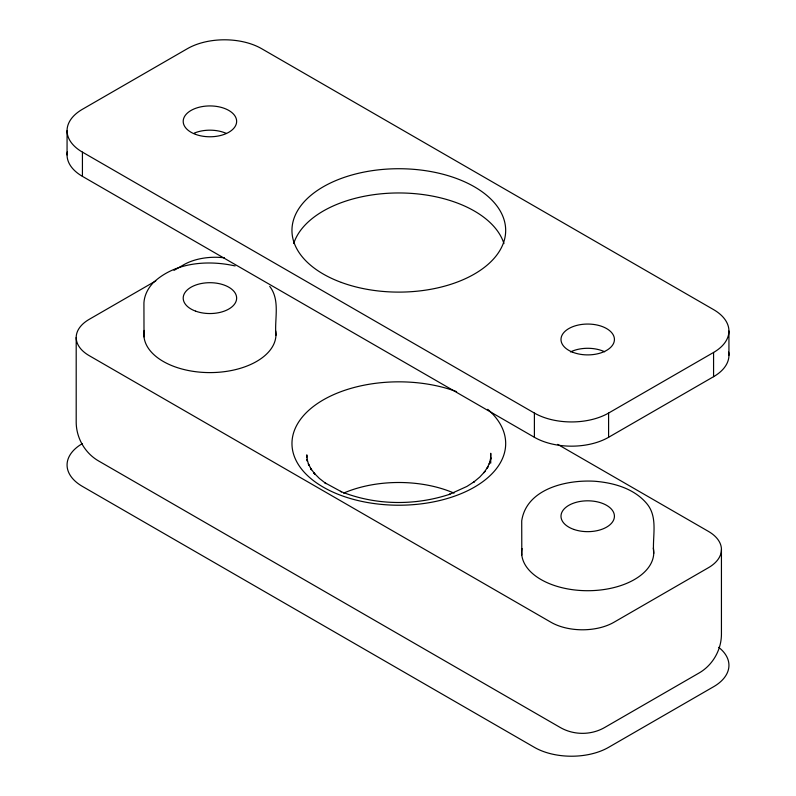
<?xml version="1.0" encoding="UTF-8"?>
<svg xmlns="http://www.w3.org/2000/svg" width="796" height="796" viewBox="0 0 796 796"><rect width="100%" height="100%" fill="white"/><g stroke="black" fill="none" stroke-linecap="round" stroke-linejoin="round"><path stroke-width="1.19" d="M67.063 154.931L67.063 130.703M490.734 463.153L490.744 453.282L490.585 459.581L490.764 457.69L489.311 463.939L489.848 462.148L487.102 468.297L487.958 466.695L483.938 472.665L485.043 471.341L479.769 477.063L473.351 482.396L474.535 481.49L466.954 486.416L449.043 494.555L449.969 494.187C414.676 505.967 375.015 505.39 340.439 491.381L341.494 491.789L324.897 482.764L326.061 483.65L319.375 478.436L313.803 472.804L314.898 474.108L310.569 468.217L311.415 469.799L308.36 463.7L308.888 465.481L307.117 459.262L307.296 461.143L306.818 454.854L306.818 457.312M728.937 355.265L728.937 331.036M152.255 283.824C147.578 289.067 144.394 295.684 143.927 302.749L144.016 336.897M152.792 283.177C174.085 262.451 207.338 259.685 235.109 265.944M155.787 280.908L89.242 319.325A44.526 25.701 0 0 0 89.242 355.673L550.981 622.263A44.526 25.701 0 0 0 613.955 622.263L708.4 567.727A44.526 25.701 0 0 0 708.4 531.38L557.707 444.377M174.025 270.371L183.687 264.789A44.526 25.701 0 0 1 224.422 257.824M82.426 152.126L534.395 413.064A52.466 30.298 0 0 0 608.592 413.064L713.574 352.449A52.466 30.298 0 0 0 713.574 309.614L261.605 48.675A52.466 30.298 0 0 0 187.408 48.675L82.426 109.281A52.466 30.298 0 0 0 82.426 152.126L82.426 176.354L534.395 437.293A52.466 30.298 0 0 0 608.592 437.293L713.574 376.687A52.466 30.298 0 0 0 728.658 352.14M269.715 286.361C280.54 300.331 274.252 319.286 275.953 335.275M521.808 555.011L521.718 520.863C526.534 488.396 567.339 479.56 594.771 481.252C613.786 482.784 634.322 488.525 646.949 503.808C658.501 517.698 652.053 537.21 653.745 553.389M721.435 549.558L721.435 634.382C721.335 650.004 712.718 665.088 699.177 672.938L604.731 727.464C591.159 735.305 573.777 735.305 560.205 727.464L98.465 460.884C84.923 453.033 76.307 437.949 76.197 422.318L76.197 337.494M713.574 352.449L713.574 376.687M608.592 413.064L608.592 437.293M534.395 413.064L534.395 437.293M653.277 548.006A66.038 38.128 0 0 1 588.184 590.712A66.038 38.128 0 0 1 522.047 548.543M275.685 330.967A66.038 38.128 0 0 1 209.457 372.598A66.038 38.128 0 0 1 144.255 330.43M487.749 409.323A106.853 61.69 0 0 1 420.179 503.977A106.853 61.69 0 0 1 293.794 432.178A106.853 61.69 0 0 1 456.615 391.632M343.574 493.132A92.018 53.123 0 0 1 454.058 493.132M82.426 443.571A52.466 30.298 0 0 0 82.426 486.406L534.395 747.345A52.466 30.298 0 0 0 608.592 747.345L713.574 686.739A52.466 30.298 0 0 0 718.688 647.327M82.426 176.354A52.466 30.298 0 0 1 67.342 151.807M570.493 351.922A26.716 15.422 0 0 1 604.662 351.782M293.714 243.546A106.853 61.69 0 0 1 398.886 192.96A106.853 61.69 0 0 1 503.948 243.616M194.393 133.051A26.716 15.422 0 0 1 226.372 133.439M195.637 311.156A26.716 15.422 0 0 0 236.621 298.739A26.716 15.422 0 0 0 197.517 284.461A26.716 15.422 0 0 0 195.637 311.156M574.045 529.489A26.716 15.422 0 0 0 614.422 516.445A26.716 15.422 0 0 0 574.672 502.774A26.716 15.422 0 0 0 574.045 529.489M572.443 352.13A26.716 15.422 0 0 0 614.333 340.778A26.716 15.422 0 0 0 576.364 325.514A26.716 15.422 0 0 0 572.443 352.13M341.355 282.431A106.853 61.69 0 0 0 505.569 233.138A106.853 61.69 0 0 0 349.534 175.677A106.853 61.69 0 0 0 341.355 282.431M195.468 134.325A26.716 15.422 0 0 0 236.611 122.106A26.716 15.422 0 0 0 197.697 107.639A26.716 15.422 0 0 0 195.468 134.325"/></g></svg>
